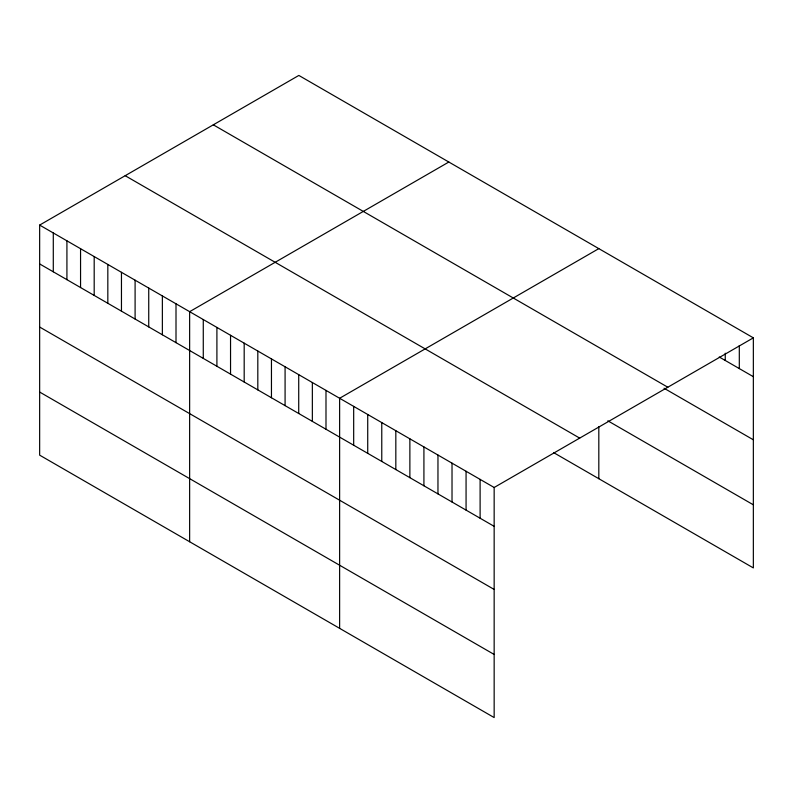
<?xml version="1.0" encoding="UTF-8"?>
<svg xmlns="http://www.w3.org/2000/svg" width="793" height="793" viewBox="0 0 793 793"><rect width="100%" height="100%" fill="white"/><g stroke="black" fill="none" stroke-linecap="round" stroke-linejoin="round"><path stroke-width="1.19" d="M39.65 225.083L494.158 487.487L494.158 717.566L39.65 455.152L39.65 225.083L298.842 75.434L753.35 337.848L753.35 567.917L553.712 452.664M448.828 162.03L189.636 311.679L189.636 541.748M598.814 248.625L339.622 398.274L339.622 628.343M494.158 487.487L753.35 337.848M719.231 356.999L753.35 376.695M213.307 124.818L667.815 387.232M664.038 388.243L753.35 439.798M607.844 420.815L753.35 504.814M125.185 175.699L579.693 438.113M39.65 263.93L494.158 526.334M39.65 327.033L494.158 589.437M39.65 392.049L494.158 654.453M739.304 345.52L739.304 368.586M725.248 353.192L725.248 360.478M598.814 426.515L598.814 478.704M480.112 479.378L480.112 518.225M466.066 471.27L466.066 510.117M452.02 463.162L452.02 502.009M437.964 455.043L437.964 493.89M423.918 446.935L423.918 485.782M409.872 438.826L409.872 477.673M395.826 430.718L395.826 469.565M381.77 422.6L381.77 461.447M367.724 414.491L367.724 453.338M353.678 406.383L353.678 445.23M325.992 390.394L325.992 429.251M312.353 382.523L312.353 421.37M298.723 374.653L298.723 413.5M285.084 366.782L285.084 405.629M271.454 358.912L271.454 397.759M257.814 351.041L257.814 389.888M244.185 343.161L244.185 382.008M230.545 335.29L230.545 374.137M216.905 327.42L216.905 366.267M203.276 319.549L203.276 358.396M176.006 303.808L176.006 342.655M162.367 295.928L162.367 334.775M148.737 288.057L148.737 326.904M135.097 280.187L135.097 319.034M121.458 272.316L121.458 311.163M107.828 264.446L107.828 303.293M94.189 256.565L94.189 295.422M80.559 248.695L80.559 287.542M66.919 240.824L66.919 279.671M53.29 232.954L53.29 271.801"/></g></svg>
